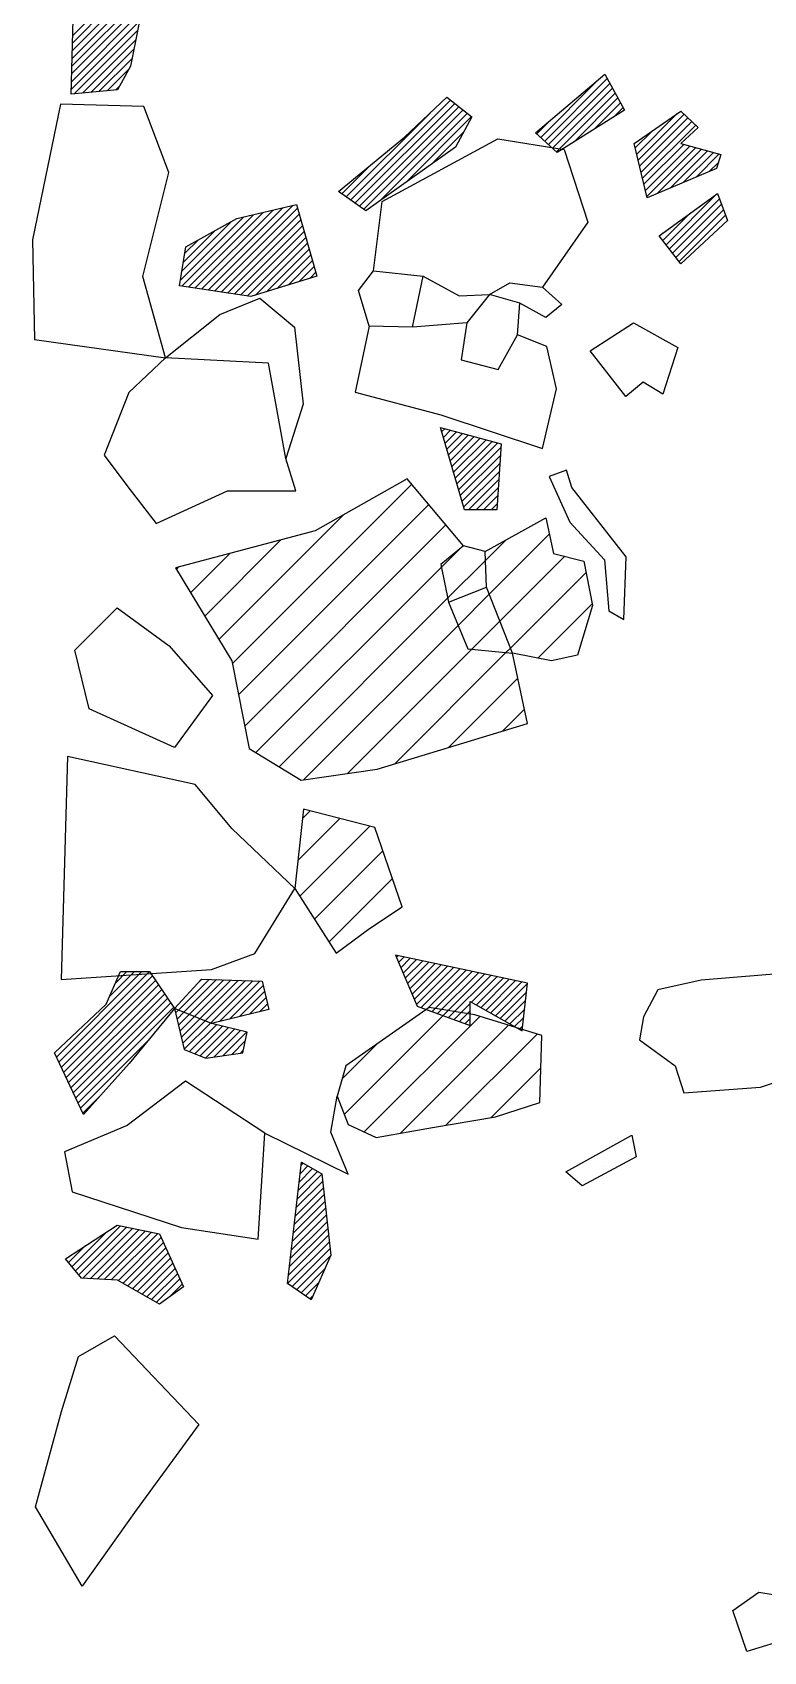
# Model space of a CAD drawing. Header units: metres. Extents: x 128 to 347, y -2100 to -1689.
# Drawn here: x 148.1 to 182.5, y -1907.8 to -1831.6 of the extents above; entities that cross this region are included whole.
import ezdxf

# ---------------------------------------------------------------- set-up
doc = ezdxf.new("R2010")
doc.units = ezdxf.units.M
doc.header["$LTSCALE"] = 25
doc.header["$MEASUREMENT"] = 0
doc.layers.get('0').update_dxf_attribs({"linetype": 'CONTINUOUS'})
for name, color, linetype in [('FEUER', 1, 'CONTINUOUS'), ('KNOCHEN', 2, 'CONTINUOUS'), ('KNOCHENSCHRAFF', 2, 'CONTINUOUS'), ('STEINE', 4, 'CONTINUOUS'), ('STEINESCHRAFF', 4, 'CONTINUOUS')]:
    doc.layers.add(name, color=color, linetype=linetype)

# ---------------------------------------------------------------- blocks, each defined once
blk = doc.blocks.new('*X3')
at = {"color": 0}
for p, q in [((165.229, -1875.128), (165.304, -1875.053)), ((165.334, -1875.376), (165.596, -1875.114)), ((165.44, -1875.624), (165.887, -1875.176)), ((149.209, -1879.834), (153.241, -1875.802)), ((149.323, -1880.074), (153.595, -1875.801)), ((151.718, -1876.972), (152.888, -1875.802)), ((151.987, -1876.349), (152.534, -1875.802)), ((165.546, -1875.871), (166.179, -1875.238)), ((165.651, -1876.119), (166.471, -1875.3)), ((165.757, -1876.367), (166.762, -1875.362)), ((165.863, -1876.615), (167.054, -1875.424)), ((165.969, -1876.863), (167.345, -1875.486)), ((166.074, -1877.111), (167.637, -1875.548)), ((166.18, -1877.359), (167.929, -1875.61)), ((166.397, -1877.495), (168.22, -1875.672)), ((166.656, -1877.59), (168.512, -1875.734)), ((166.915, -1877.684), (168.804, -1875.796)), ((167.174, -1877.779), (169.095, -1875.858)), ((167.432, -1877.874), (169.387, -1875.92)), ((149.436, -1880.314), (153.742, -1876.008)), ((149.55, -1880.553), (153.884, -1876.219)), ((149.664, -1880.793), (154.027, -1876.43)), ((149.778, -1881.033), (154.17, -1876.641)), ((154.965, -1877.613), (156.409, -1876.169)), ((155.216, -1877.716), (156.751, -1876.181)), ((155.466, -1877.819), (157.092, -1876.193)), ((155.717, -1877.922), (157.434, -1876.205)), ((155.845, -1876.38), (156.068, -1876.157)), ((155.968, -1878.025), (157.776, -1876.217)), ((156.218, -1878.128), (158.117, -1876.229)), ((156.469, -1878.231), (158.459, -1876.241)), ((156.9, -1878.154), (158.8, -1876.253)), ((157.369, -1878.038), (158.955, -1876.452)), ((167.691, -1877.969), (169.678, -1875.982)), ((168.763, -1877.25), (169.97, -1876.043)), ((168.99, -1877.377), (170.262, -1876.105)), ((169.216, -1877.504), (170.553, -1876.167)), ((169.443, -1877.631), (170.845, -1876.229)), ((169.669, -1877.759), (171.137, -1876.291)), ((169.895, -1877.886), (171.411, -1876.37)), ((149.891, -1881.273), (154.313, -1876.851)), ((150.005, -1881.513), (154.456, -1877.062)), ((150.119, -1881.752), (154.598, -1877.273)), ((150.233, -1881.992), (154.741, -1877.484)), ((157.838, -1877.923), (159.021, -1876.739)), ((158.307, -1877.807), (159.088, -1877.026)), ((158.775, -1877.692), (159.154, -1877.314)), ((167.95, -1878.064), (168.709, -1877.304)), ((170.122, -1878.013), (171.366, -1876.769)), ((170.348, -1878.14), (171.321, -1877.167)), ((154.828, -1877.751), (154.965, -1877.613)), ((154.895, -1878.037), (155.216, -1877.716)), ((154.963, -1878.322), (155.466, -1877.819)), ((155.031, -1878.608), (155.717, -1877.922)), ((155.099, -1878.894), (155.968, -1878.025)), ((155.167, -1879.179), (156.218, -1878.128)), ((155.235, -1879.465), (156.469, -1878.231)), ((168.208, -1878.159), (168.709, -1877.658)), ((168.467, -1878.253), (168.71, -1878.011)), ((170.575, -1878.267), (171.276, -1877.566)), ((170.801, -1878.394), (171.231, -1877.964)), ((155.481, -1879.572), (156.748, -1878.306)), ((155.734, -1879.673), (157.032, -1878.375)), ((155.987, -1879.774), (157.317, -1878.443)), ((156.239, -1879.875), (157.602, -1878.512)), ((156.642, -1879.826), (157.886, -1878.581)), ((157.057, -1879.764), (158.171, -1878.65)), ((171.028, -1878.521), (171.186, -1878.363)), ((150.347, -1882.232), (153.543, -1879.035)), ((157.472, -1879.703), (158.111, -1879.064)), ((157.887, -1879.642), (158.017, -1879.511)), ((150.46, -1882.472), (151.332, -1881.6)), ((160.644, -1885.723), (161.282, -1885.085)), ((160.69, -1885.324), (161.058, -1884.955)), ((160.736, -1884.924), (160.834, -1884.826)), ((160.505, -1886.922), (161.758, -1885.669)), ((160.552, -1886.523), (161.724, -1885.35)), ((160.598, -1886.123), (161.506, -1885.214)), ((160.367, -1888.121), (161.861, -1886.627)), ((160.413, -1887.721), (161.827, -1886.308)), ((160.459, -1887.322), (161.793, -1885.989)), ((160.275, -1888.92), (161.93, -1887.266)), ((160.321, -1888.521), (161.895, -1886.946)), ((149.944, -1889.705), (151.586, -1888.064)), ((150.105, -1889.898), (152.228, -1887.775)), ((150.266, -1890.091), (152.521, -1887.835)), ((150.46, -1890.251), (152.815, -1887.895)), ((150.793, -1890.271), (153.108, -1887.955)), ((151.127, -1890.29), (153.402, -1888.015)), ((151.46, -1890.31), (153.696, -1888.075)), ((151.794, -1890.33), (153.989, -1888.135)), ((160.183, -1889.72), (161.998, -1887.904)), ((160.229, -1889.32), (161.964, -1887.585)), ((149.784, -1889.512), (150.585, -1888.711)), ((152.112, -1890.366), (154.149, -1888.329)), ((152.339, -1890.493), (154.259, -1888.573)), ((152.565, -1890.62), (154.369, -1888.817)), ((160.106, -1890.504), (162.067, -1888.543)), ((160.137, -1890.119), (162.033, -1888.224)), ((160.316, -1890.647), (162.101, -1888.862)), ((152.791, -1890.748), (154.478, -1889.06)), ((153.017, -1890.875), (154.588, -1889.304)), ((153.243, -1891.002), (154.698, -1889.548)), ((160.527, -1890.79), (162.121, -1889.196)), ((153.469, -1891.13), (154.807, -1889.792)), ((153.696, -1891.257), (154.917, -1890.036)), ((153.922, -1891.385), (155.027, -1890.28)), ((160.737, -1890.933), (161.845, -1889.825)), ((160.947, -1891.076), (161.57, -1890.454)), ((154.51, -1891.15), (155.136, -1890.524)), ((161.158, -1891.22), (161.294, -1891.083))]:
    blk.add_line(p, q, dxfattribs=at)
blk = doc.blocks.new('*X5')
at = {"color": 0}
for p, q in [((149.924, -1833.51), (153.302, -1830.133)), ((149.934, -1833.147), (153.212, -1829.869)), ((149.945, -1832.783), (152.681, -1830.046)), ((149.914, -1833.874), (153.214, -1830.574)), ((149.955, -1832.419), (152.15, -1830.224)), ((149.965, -1832.055), (151.619, -1830.401)), ((149.976, -1831.691), (151.088, -1830.579)), ((149.904, -1834.238), (153.126, -1831.016)), ((150.044, -1834.451), (153.038, -1831.458)), ((150.434, -1834.414), (152.95, -1831.899)), ((150.824, -1834.378), (152.862, -1832.341)), ((151.215, -1834.341), (152.774, -1832.782)), ((151.605, -1834.305), (152.619, -1833.29)), ((172.034, -1836.503), (174.744, -1833.793)), ((172.22, -1836.67), (175.165, -1833.725)), ((172.406, -1836.838), (175.29, -1833.954)), ((151.995, -1834.268), (152.196, -1834.066)), ((163.071, -1839.455), (167.783, -1834.743)), ((172.592, -1837.005), (175.415, -1834.183)), ((172.779, -1837.172), (175.54, -1834.411)), ((173.587, -1836.718), (175.665, -1834.64)), ((162.866, -1839.307), (166.822, -1835.351)), ((163.277, -1839.603), (167.982, -1834.898)), ((163.483, -1839.751), (168.18, -1835.053)), ((163.688, -1839.899), (168.379, -1835.208)), ((164.446, -1839.495), (168.577, -1835.364)), ((165.673, -1838.621), (168.776, -1835.519)), ((174.543, -1836.115), (175.79, -1834.869)), ((175.498, -1835.513), (175.915, -1835.097)), ((176.556, -1837.284), (178.459, -1835.381)), ((176.624, -1837.569), (178.787, -1835.407)), ((166.9, -1837.747), (168.386, -1836.261)), ((171.848, -1836.336), (172.463, -1835.72)), ((176.487, -1836.999), (177.286, -1836.201)), ((176.693, -1837.854), (178.969, -1835.578)), ((176.762, -1838.139), (179.152, -1835.749)), ((176.83, -1838.424), (179.335, -1835.92)), ((176.899, -1838.709), (178.777, -1836.831)), ((176.967, -1838.994), (179.055, -1836.906)), ((177.036, -1839.279), (179.334, -1836.981)), ((177.523, -1839.146), (179.612, -1837.056)), ((178.135, -1838.887), (179.891, -1837.131)), ((178.748, -1838.628), (180.169, -1837.206)), ((179.36, -1838.369), (180.448, -1837.281)), ((179.973, -1838.11), (180.405, -1837.678)), ((162.66, -1839.159), (163.98, -1837.84)), ((177.942, -1841.555), (180.331, -1839.165)), ((155.432, -1843.559), (158.959, -1840.032)), ((155.739, -1843.605), (159.422, -1839.922)), ((156.047, -1843.651), (159.885, -1839.812)), ((156.354, -1843.698), (160.349, -1839.703)), ((156.661, -1843.744), (160.567, -1839.838)), ((156.968, -1843.79), (160.646, -1840.112)), ((177.788, -1841.356), (179.054, -1840.09)), ((178.095, -1841.755), (180.46, -1839.391)), ((178.249, -1841.955), (180.554, -1839.65)), ((178.403, -1842.154), (180.647, -1839.91)), ((155.051, -1843.233), (158.032, -1840.252)), ((155.121, -1842.809), (157.468, -1840.463)), ((155.125, -1843.512), (158.495, -1840.142)), ((157.276, -1843.837), (160.725, -1840.387)), ((157.583, -1843.883), (160.805, -1840.661)), ((178.557, -1842.354), (180.741, -1840.17)), ((155.191, -1842.385), (156.675, -1840.902)), ((155.262, -1841.961), (155.882, -1841.341)), ((157.89, -1843.929), (160.884, -1840.936)), ((158.197, -1843.976), (160.963, -1841.21)), ((158.591, -1843.935), (161.042, -1841.484)), ((177.634, -1841.156), (177.776, -1841.014)), ((159.105, -1843.775), (161.121, -1841.759)), ((159.619, -1843.614), (161.201, -1842.033)), ((160.133, -1843.454), (161.28, -1842.307)), ((160.647, -1843.293), (161.359, -1842.582)), ((161.162, -1843.133), (161.438, -1842.856)), ((167.367, -1850.362), (167.506, -1850.223)), ((167.447, -1850.636), (167.785, -1850.298)), ((167.526, -1850.91), (168.064, -1850.372)), ((167.606, -1851.184), (168.343, -1850.447)), ((167.685, -1851.458), (168.622, -1850.521)), ((167.765, -1851.732), (168.901, -1850.596)), ((167.844, -1852.006), (169.18, -1850.67)), ((167.924, -1852.28), (169.459, -1850.745)), ((168.003, -1852.554), (169.738, -1850.82)), ((168.083, -1852.828), (170.017, -1850.894)), ((168.162, -1853.102), (170.159, -1851.106)), ((168.242, -1853.376), (170.135, -1851.484)), ((168.321, -1853.65), (170.11, -1851.862)), ((168.401, -1853.924), (170.086, -1852.24)), ((168.63, -1854.049), (170.061, -1852.618)), ((168.984, -1854.049), (170.037, -1852.996)), ((169.337, -1854.049), (170.012, -1853.374)), ((169.691, -1854.048), (169.988, -1853.752))]:
    blk.add_line(p, q, dxfattribs=at)
blk = doc.blocks.new('*X13')
at = {"color": 0}
for p, q in [((173.75, -1885), (173.75, -1885)), ((175, -1885), (175, -1885))]:
    blk.add_line(p, q, dxfattribs=at)
blk = doc.blocks.new('*X15')
at = {"color": 0}
for p, q in [((157.504, -1861.286), (165.952, -1852.838)), ((157.796, -1862.761), (166.759, -1853.799)), ((156.868, -1860.154), (162.735, -1854.287)), ((158.089, -1864.237), (167.566, -1854.759)), ((169.603, -1858.025), (172.438, -1855.19)), ((155.534, -1857.952), (157.385, -1856.102)), ((156.201, -1859.053), (159.788, -1855.467)), ((167.351, -1856.742), (168.119, -1855.974)), ((168.119, -1855.974), (168.373, -1855.72)), ((169.431, -1856.43), (170.405, -1855.456)), ((154.867, -1856.851), (154.982, -1856.737)), ((158.608, -1865.485), (167.351, -1856.742)), ((167.646, -1858.214), (169.431, -1856.43)), ((170.103, -1859.293), (173.162, -1856.235)), ((170.603, -1860.561), (174.167, -1856.997)), ((159.711, -1866.15), (167.646, -1858.214)), ((168.14, -1859.489), (169.603, -1858.025)), ((171.9, -1861.032), (174.457, -1858.475)), ((160.869, -1866.76), (168.14, -1859.489)), ((168.783, -1860.614), (170.103, -1859.293)), ((162.933, -1866.463), (168.783, -1860.614)), ((170.394, -1860.77), (170.603, -1860.561)), ((165.152, -1866.013), (170.394, -1860.77)), ((167.688, -1865.244), (170.952, -1861.98)), ((170.224, -1864.476), (171.266, -1863.434)), ((160.805, -1868.591), (161.162, -1868.234)), ((160.589, -1870.575), (162.569, -1868.595)), ((160.682, -1872.25), (163.976, -1868.956)), ((161.368, -1873.332), (164.594, -1870.106)), ((162.054, -1874.413), (165.046, -1871.422)), ((165.474, -1872.761), (165.498, -1872.738)), ((162.774, -1882.532), (167.67, -1877.637)), ((163.719, -1883.355), (169.158, -1877.917)), ((165.426, -1883.416), (170.511, -1878.33)), ((167.565, -1883.044), (171.865, -1878.744)), ((162.676, -1880.862), (164.329, -1879.21)), ((169.703, -1882.674), (172.039, -1880.339))]:
    blk.add_line(p, q, dxfattribs=at)

msp = doc.modelspace()

# ---------------------------------------------------------------- linework, layer by layer
at = {"layer": 'KNOCHEN'}
for points in [[(149.897, -1834.465), (149.997, -1830.943), (153.364, -1829.818), (152.703, -1833.136), (152.092, -1834.259), (149.897, -1834.465)], [(171.793, -1836.286), (175.057, -1833.528), (175.977, -1835.212), (172.814, -1837.204), (171.793, -1836.286)], [(162.506, -1839.049), (165.618, -1836.495), (167.607, -1834.605), (168.781, -1835.523), (168.017, -1836.953), (163.783, -1839.967), (162.506, -1839.049)], [(177.052, -1839.345), (176.438, -1836.794), (178.631, -1835.261), (179.448, -1836.026), (178.632, -1836.792), (180.521, -1837.301), (180.317, -1837.965), (177.052, -1839.345)], [(178.636, -1842.457), (177.614, -1841.131), (180.369, -1839.138), (180.829, -1840.414), (178.636, -1842.457)], [(161.488, -1843.031), (158.376, -1844.002), (155.007, -1843.495), (155.312, -1841.657), (157.71, -1840.328), (160.516, -1839.663), (161.488, -1843.031)], [(168.437, -1854.049), (167.312, -1850.171), (170.17, -1850.935), (169.968, -1854.048), (168.437, -1854.049)], [(171.16, -1878.596), (171.413, -1876.35), (165.186, -1875.027), (166.208, -1877.425), (168.71, -1878.342), (168.709, -1877.219), (171.16, -1878.596)], [(149.113, -1879.632), (151.561, -1877.334), (152.223, -1875.802), (153.601, -1875.801), (154.776, -1877.536), (152.635, -1880.14), (150.493, -1882.54), (149.113, -1879.632)], [(154.776, -1877.536), (156.051, -1876.157), (158.909, -1876.257), (159.217, -1877.584), (156.512, -1878.249)], [(154.776, -1877.536), (155.237, -1879.475), (156.258, -1879.882), (157.993, -1879.626), (158.197, -1878.656), (156.512, -1878.249), (154.776, -1877.536)], [(160.093, -1890.495), (160.753, -1884.779), (161.723, -1885.339), (162.134, -1889.167), (161.217, -1891.26), (160.093, -1890.495)], [(149.63, -1889.329), (152.079, -1887.745), (154.069, -1888.152), (155.194, -1890.652), (154.072, -1891.469), (152.081, -1890.348), (150.396, -1890.247), (149.63, -1889.329)]]:
    msp.add_lwpolyline(points, dxfattribs=at)
at = {"layer": 'STEINE'}
for points in [[(154.357, -1846.879), (153.283, -1843.053), (154.504, -1838.153), (153.329, -1835.041), (149.399, -1834.941), (148.077, -1841.321), (148.182, -1846.016), (154.357, -1846.879)], [(164.152, -1842.79), (164.558, -1839.524), (170.017, -1836.56), (173.13, -1837.068), (174.255, -1840.487), (172.114, -1843.55)], [(165.991, -1845.442), (163.95, -1845.393), (163.439, -1843.709), (164.152, -1842.79), (166.5, -1843.043)], [(168.543, -1845.236), (165.991, -1845.442), (166.5, -1843.043), (168.185, -1843.961), (169.614, -1843.909)], [(168.543, -1845.236), (168.289, -1846.972), (170.024, -1847.43), (170.942, -1845.796), (171.043, -1844.316), (169.614, -1843.909), (168.543, -1845.236)], [(169.614, -1843.909), (170.583, -1843.347), (172.114, -1843.55)], [(172.114, -1843.55), (173.033, -1844.366), (172.268, -1844.979), (171.043, -1844.316)], [(154.357, -1846.879), (156.907, -1844.836), (158.795, -1844.069), (160.429, -1845.446), (160.84, -1849.069), (160.025, -1851.621)], [(163.95, -1845.393), (163.289, -1848.506), (167.321, -1849.575), (172.119, -1851.153), (172.78, -1848.346), (172.32, -1846.356), (170.942, -1845.796)], [(174.361, -1846.559), (176.402, -1845.231), (178.495, -1846.403), (177.782, -1848.598), (176.863, -1848.037), (176.047, -1848.701), (174.361, -1846.559)], [(153.903, -1854.687), (157.27, -1853.154), (160.485, -1853.152), (160.025, -1851.621), (159.205, -1847.131), (154.357, -1846.879), (152.623, -1848.513), (151.452, -1851.474), (152.524, -1852.902), (152.524, -1852.902), (153.903, -1854.687)], [(175.952, -1859.214), (176.052, -1856.254), (173.498, -1852.99), (173.242, -1852.173), (172.426, -1852.48), (173.397, -1854.623), (175.031, -1856.408), (175.237, -1858.806), (175.952, -1859.214)], [(168.397, -1855.749), (165.741, -1852.587), (161.405, -1855.039), (154.823, -1856.779)], [(169.418, -1856.003), (172.274, -1854.419), (172.633, -1856.103), (174.062, -1856.459), (174.472, -1858.551), (173.759, -1860.899), (172.534, -1861.155), (170.697, -1860.799)], [(168.397, -1855.749), (167.326, -1856.617), (167.684, -1858.403), (169.47, -1857.687), (169.418, -1856.003), (168.397, -1855.749)], [(154.823, -1856.779), (157.48, -1861.166), (158.299, -1865.299), (160.75, -1866.777), (164.322, -1866.264), (171.414, -1864.116), (170.697, -1860.799)], [(167.684, -1858.403), (168.604, -1860.597), (170.697, -1860.799), (169.47, -1857.687)], [(154.778, -1865.25), (150.746, -1863.416), (150.08, -1860.66), (152.069, -1858.669), (154.52, -1860.453), (156.563, -1862.799), (154.778, -1865.25)], [(149.428, -1876.174), (156.521, -1875.71), (158.561, -1874.943), (160.447, -1871.88), (157.486, -1869.075), (155.749, -1866.984), (149.727, -1865.662), (149.428, -1876.174)], [(160.447, -1871.88), (162.389, -1874.94), (163.97, -1873.766), (165.5, -1872.744), (164.222, -1869.02), (160.853, -1868.154), (160.447, -1871.88)], [(176.68, -1879.013), (178.365, -1880.237), (178.774, -1881.512), (182.397, -1881.255), (185.713, -1880.13), (187.447, -1878.853), (187.089, -1877.016), (183.975, -1875.844), (179.587, -1876.204), (177.546, -1876.665), (176.883, -1877.941), (176.68, -1879.013)], [(162.851, -1880.247), (162.444, -1881.677), (162.955, -1883.003), (164.283, -1883.614), (166.936, -1883.153), (169.895, -1882.641), (171.987, -1881.976), (172.087, -1878.812), (168.922, -1877.845), (166.779, -1877.489), (162.851, -1880.247)], [(149.586, -1884.288), (149.945, -1886.176), (155.1, -1887.856), (158.724, -1888.415), (159.026, -1883.414), (155.299, -1880.967), (152.545, -1883.061), (149.586, -1884.288)], [(159.026, -1883.414), (162.957, -1885.35), (162.139, -1883.361), (162.444, -1881.677)], [(173.214, -1885.241), (176.326, -1883.504), (176.531, -1884.525), (173.98, -1885.904), (173.214, -1885.241)], [(150.417, -1904.751), (148.22, -1901.027), (149.442, -1896.535), (150.256, -1893.932), (151.94, -1892.962), (155.923, -1897.143), (152.966, -1901.177), (150.417, -1904.751)], [(181.752, -1907.842), (181.087, -1905.903), (182.311, -1905.035), (187.925, -1905.95), (181.752, -1907.842)]]:
    msp.add_lwpolyline(points, dxfattribs=at)

# ---------------------------------------------------------------- block references
at = {"layer": 'FEUER'}
msp.add_blockref('*X15', (0, 0), dxfattribs=at)
at = {"layer": 'KNOCHENSCHRAFF'}
for name in ['*X5', '*X3']:
    msp.add_blockref(name, (0, 0), dxfattribs=at)
at = {"layer": 'STEINESCHRAFF'}
msp.add_blockref('*X13', (0, 0), dxfattribs=at)

doc.saveas('drawing.dxf')
